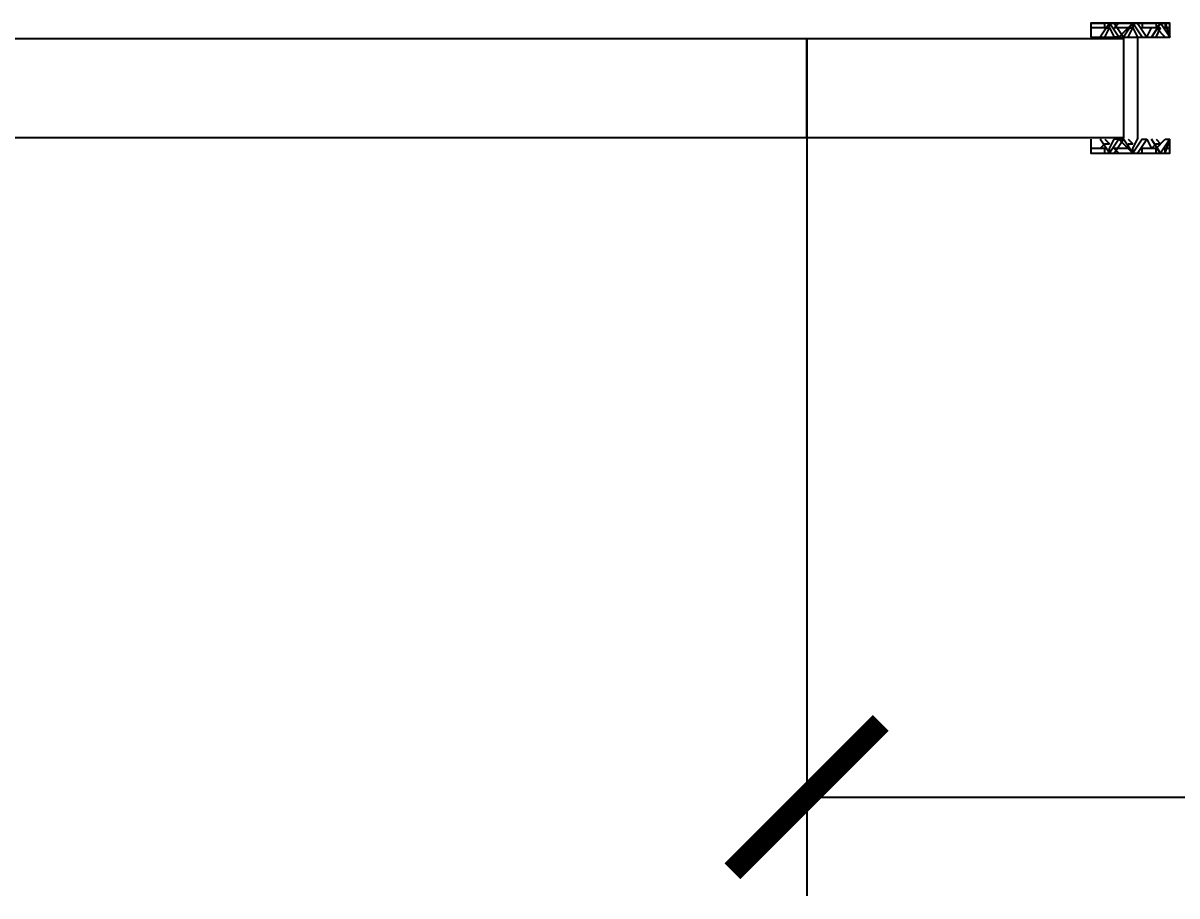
# Model space of a CAD drawing. Header units: centimetres. Extents: x -135 to 4129, y -1176 to 1044.
# Drawn here: x 2710.9 to 2781, y 333.2 to 386.2 of the extents above; entities that cross this region are included whole.
import ezdxf

# ---------------------------------------------------------------- set-up
doc = ezdxf.new("R2010")
doc.units = ezdxf.units.CM
for name, color, linetype in [('IC_KAPILAR', 7, 'Continuous'), ('MONTAJ_OZEL_OLCU', 6, 'Continuous'), ('MONTAJ_OZEL_PANO', 6, 'Continuous'), ('MONTAJ_STANDART', 7, 'Continuous')]:
    doc.layers.add(name, color=color, linetype=linetype)
doc.styles.add('PORTMAN', font='DejaVuSans.ttf')
doc.dimstyles.new('PORTMAN', dxfattribs={"dimtxt": 14, "dimasz": 9, "dimexe": 6, "dimexo": 5, "dimgap": 4, "dimtad": 1, "dimtxsty": 'PORTMAN', "dimblk": 'ARCHTICK', "dimcen": 2.5, "dimazin": 3, "dimtfac": 0.5, "dimtmove": 2, "dimatfit": 3})

# ---------------------------------------------------------------- blocks, each defined once
blk = doc.blocks.new('BOM_I01_1255p0_IC_DOLU')
blk.add_lwpolyline([(0, 0), (6, 0), (6, 125.5), (0, 125.5)], close=True)
blk = doc.blocks.new('MNT_BOM_I01_1255p0_IC_DOLU')
blk.add_blockref('BOM_I01_1255p0_IC_DOLU', (0, 0))
blk = doc.blocks.new('kaynak-ic-kapi')
at = {"color": 133, "linetype": 'Continuous', "lineweight": 25, "true_color": 0x6ec1dd}
for p, q in [((54247.473, 7919.877), (54248.319, 7919.877)), ((54248.601, 7919.877), (54248.037, 7919.031)), ((54248.319, 7919.877), (54248.319, 7919.595)), ((54249.164, 7919.031), (54248.601, 7919.877)), ((54248.601, 7919.877), (54248.601, 7919.595)), ((54248.601, 7919.877), (54248.882, 7919.877)), ((54249.164, 7919.877), (54248.882, 7919.595)), ((54248.882, 7919.877), (54249.446, 7919.031)), ((54249.164, 7919.877), (54249.164, 7919.877)), ((54250.01, 7919.877), (54249.446, 7919.031)), ((54250.01, 7919.877), (54249.728, 7919.595)), ((54250.574, 7919.031), (54250.01, 7919.877)), ((54250.01, 7919.877), (54250.01, 7919.877)), ((54250.01, 7919.877), (54250.01, 7919.595)), ((54250.01, 7919.877), (54250.292, 7919.877)), ((54250.292, 7919.877), (54250.856, 7919.031)), ((54250.574, 7919.877), (54250.574, 7919.877)), ((54250.574, 7919.877), (54250.574, 7919.595)), ((54251.702, 7919.877), (54251.138, 7919.031)), ((54251.42, 7919.877), (54251.42, 7919.877)), ((54251.42, 7919.877), (54251.42, 7919.595)), ((54251.702, 7919.877), (54251.42, 7919.595)), ((54252.266, 7919.031), (54251.702, 7919.877)), ((54251.702, 7919.877), (54252.266, 7919.877)), ((54251.702, 7919.877), (54251.984, 7919.877)), ((54251.984, 7919.877), (54251.984, 7919.877)), ((54251.984, 7919.877), (54251.984, 7919.595)), ((54251.984, 7919.877), (54252.266, 7919.031)), ((54248.319, 7919.595), (54247.473, 7919.595)), ((54248.319, 7919.313), (54248.037, 7919.595)), ((54248.319, 7919.313), (54248.601, 7919.313)), ((54248.319, 7919.031), (54248.601, 7919.313)), ((54248.601, 7919.595), (54248.882, 7919.031)), ((54249.728, 7919.595), (54248.882, 7919.595)), ((54249.164, 7919.031), (54248.882, 7919.031)), ((54249.164, 7919.031), (54249.728, 7919.595)), ((54249.164, 7919.031), (54249.446, 7919.031)), ((54249.728, 7919.313), (54249.728, 7919.595)), ((54249.728, 7919.313), (54250.01, 7919.313)), ((54249.728, 7919.031), (54250.01, 7919.313)), ((54250.01, 7919.595), (54250.292, 7919.031)), ((54250.292, 7912.828), (54250.292, 7919.031)), ((54251.42, 7919.595), (54250.574, 7919.595)), ((54250.574, 7919.031), (54250.574, 7919.031)), ((54250.574, 7919.031), (54250.856, 7919.031)), ((54250.856, 7919.031), (54251.138, 7919.595)), ((54251.42, 7919.313), (54251.138, 7919.595)), ((54251.42, 7919.595), (54251.984, 7919.031)), ((54251.42, 7919.313), (54251.702, 7919.313)), ((54251.42, 7919.031), (54251.702, 7919.313)), ((54252.266, 7919.595), (54251.984, 7919.595)), ((54251.984, 7919.031), (54251.984, 7919.031)), ((54251.984, 7919.031), (54252.266, 7919.031)), ((54252.266, 7919.031), (54252.266, 7919.031)), ((54248.601, 7911.982), (54248.037, 7912.828)), ((54248.319, 7912.828), (54248.601, 7912.264)), ((54249.164, 7912.828), (54248.601, 7911.982)), ((54248.601, 7912.264), (54248.882, 7912.828)), ((54249.164, 7912.828), (54248.882, 7912.828)), ((54248.882, 7911.982), (54249.446, 7912.828)), ((54249.164, 7912.828), (54249.446, 7912.828)), ((54249.164, 7912.828), (54249.728, 7912.264)), ((54250.01, 7911.982), (54249.446, 7912.828)), ((54249.728, 7912.828), (54250.01, 7912.264)), ((54250.574, 7912.828), (54250.01, 7911.982)), ((54250.01, 7912.264), (54250.292, 7912.828)), ((54250.292, 7911.982), (54250.856, 7912.828)), ((54250.574, 7912.828), (54250.574, 7912.828)), ((54250.574, 7912.828), (54250.856, 7912.828)), ((54250.856, 7912.828), (54251.138, 7912.264)), ((54251.702, 7911.982), (54251.138, 7912.828)), ((54251.42, 7912.264), (54251.984, 7912.828)), ((54251.42, 7912.828), (54251.702, 7912.264)), ((54252.266, 7912.828), (54251.702, 7911.982)), ((54251.984, 7912.828), (54251.984, 7912.828)), ((54251.984, 7912.828), (54252.266, 7912.828)), ((54251.984, 7911.982), (54252.266, 7912.828)), ((54252.266, 7912.828), (54252.266, 7912.828)), ((54248.319, 7912.264), (54247.473, 7912.264)), ((54247.473, 7911.982), (54248.319, 7911.982)), ((54248.319, 7912.264), (54248.037, 7912.264)), ((54248.319, 7912.264), (54248.319, 7911.982)), ((54248.319, 7912.264), (54248.601, 7912.264)), ((54249.164, 7911.982), (54248.882, 7912.264)), ((54249.728, 7912.264), (54248.882, 7912.264)), ((54249.164, 7911.982), (54249.164, 7911.982)), ((54250.01, 7911.982), (54249.728, 7912.264)), ((54249.728, 7912.264), (54249.728, 7912.264)), ((54249.728, 7912.264), (54250.01, 7912.264)), ((54250.01, 7911.982), (54250.01, 7912.264)), ((54250.01, 7911.982), (54250.01, 7911.982)), ((54250.01, 7911.982), (54250.292, 7911.982)), ((54250.574, 7911.982), (54250.574, 7912.264)), ((54251.42, 7912.264), (54250.574, 7912.264)), ((54250.574, 7911.982), (54250.574, 7911.982)), ((54251.42, 7912.264), (54251.138, 7912.264)), ((54251.42, 7911.982), (54251.42, 7912.264)), ((54251.702, 7911.982), (54251.42, 7912.264)), ((54251.42, 7912.264), (54251.702, 7912.264)), ((54251.42, 7911.982), (54251.42, 7911.982)), ((54251.702, 7911.982), (54252.266, 7911.982)), ((54251.702, 7911.982), (54251.984, 7911.982)), ((54251.984, 7911.982), (54251.984, 7912.264)), ((54252.266, 7912.264), (54251.984, 7912.264)), ((54251.984, 7911.982), (54251.984, 7911.982))]:
    blk.add_line(p, q, dxfattribs=at)
for points in [[(54247.473, 7919.031), (54247.473, 7919.877), (54252.266, 7919.877), (54252.266, 7919.031)], [(54248.601, 7919.877), (54250.01, 7919.877), (54251.42, 7919.877)], [(54248.601, 7912.264), (54248.601, 7911.982), (54248.882, 7911.982)], [(54248.601, 7911.982), (54250.01, 7911.982), (54251.42, 7911.982)]]:
    blk.add_lwpolyline(points, dxfattribs=at)
blk.add_lwpolyline([(54247.473, 7912.828), (54252.266, 7912.828), (54252.266, 7911.982), (54247.473, 7911.982)], close=True, dxfattribs=at)
blk = doc.blocks.new('BOM_K01_IC_KAPI_ACIKLIK820')
at = {"layer": 'IC_KAPILAR'}
blk.add_blockref('kaynak-ic-kapi', (0, 0), dxfattribs=at)
blk = doc.blocks.new('BOM_I12_1205p0_IC_K01_SAG_UST')
blk.add_lwpolyline([(0, 0), (6, 0), (6, 19.25), (0, 19.25)], close=True)
at = {"layer": 'IC_KAPILAR', "xscale": -1, "rotation": 270}
blk.add_blockref('BOM_K01_IC_KAPI_ACIKLIK820', (-7912.93, -54230.219), dxfattribs=at)
blk = doc.blocks.new('MNT_BOM_I12_1205p0_IC_K01_SAG_UST')
blk.add_blockref('BOM_I12_1205p0_IC_K01_SAG_UST', (0, 0))
blk = doc.blocks.new('_ARCHTICK')
at = {"color": 0, "linetype": 'BYBLOCK', "const_width": 0.15}
blk.add_lwpolyline([(-0.5, -0.5), (0.5, 0.5)], dxfattribs=at)

msp = doc.modelspace()

# ---------------------------------------------------------------- block references
at = {"layer": 'MONTAJ_OZEL_PANO', "rotation": 270}
msp.add_blockref('MNT_BOM_I12_1205p0_IC_K01_SAG_UST', (2758.5, 385.25), dxfattribs=at)
at = {"layer": 'MONTAJ_STANDART', "rotation": 270}
msp.add_blockref('MNT_BOM_I01_1255p0_IC_DOLU', (2633, 385.25), dxfattribs=at)

# ---------------------------------------------------------------- dimensions: what is measured, and where the dimension line sits
at = {"layer": 'MONTAJ_OZEL_OLCU'}
msp.add_linear_dim(base=(2758.5, 339.25), p1=(2758.5, 385.25), p2=(2879, 385.25), dimstyle='PORTMAN', override={"dimtxt": 14, "dimasz": 9, "dimexe": 6, "dimexo": 5, "dimdec": 2, "dimzin": 8, "dimdsep": 44}, dxfattribs=at).render()

doc.saveas('drawing.dxf')
